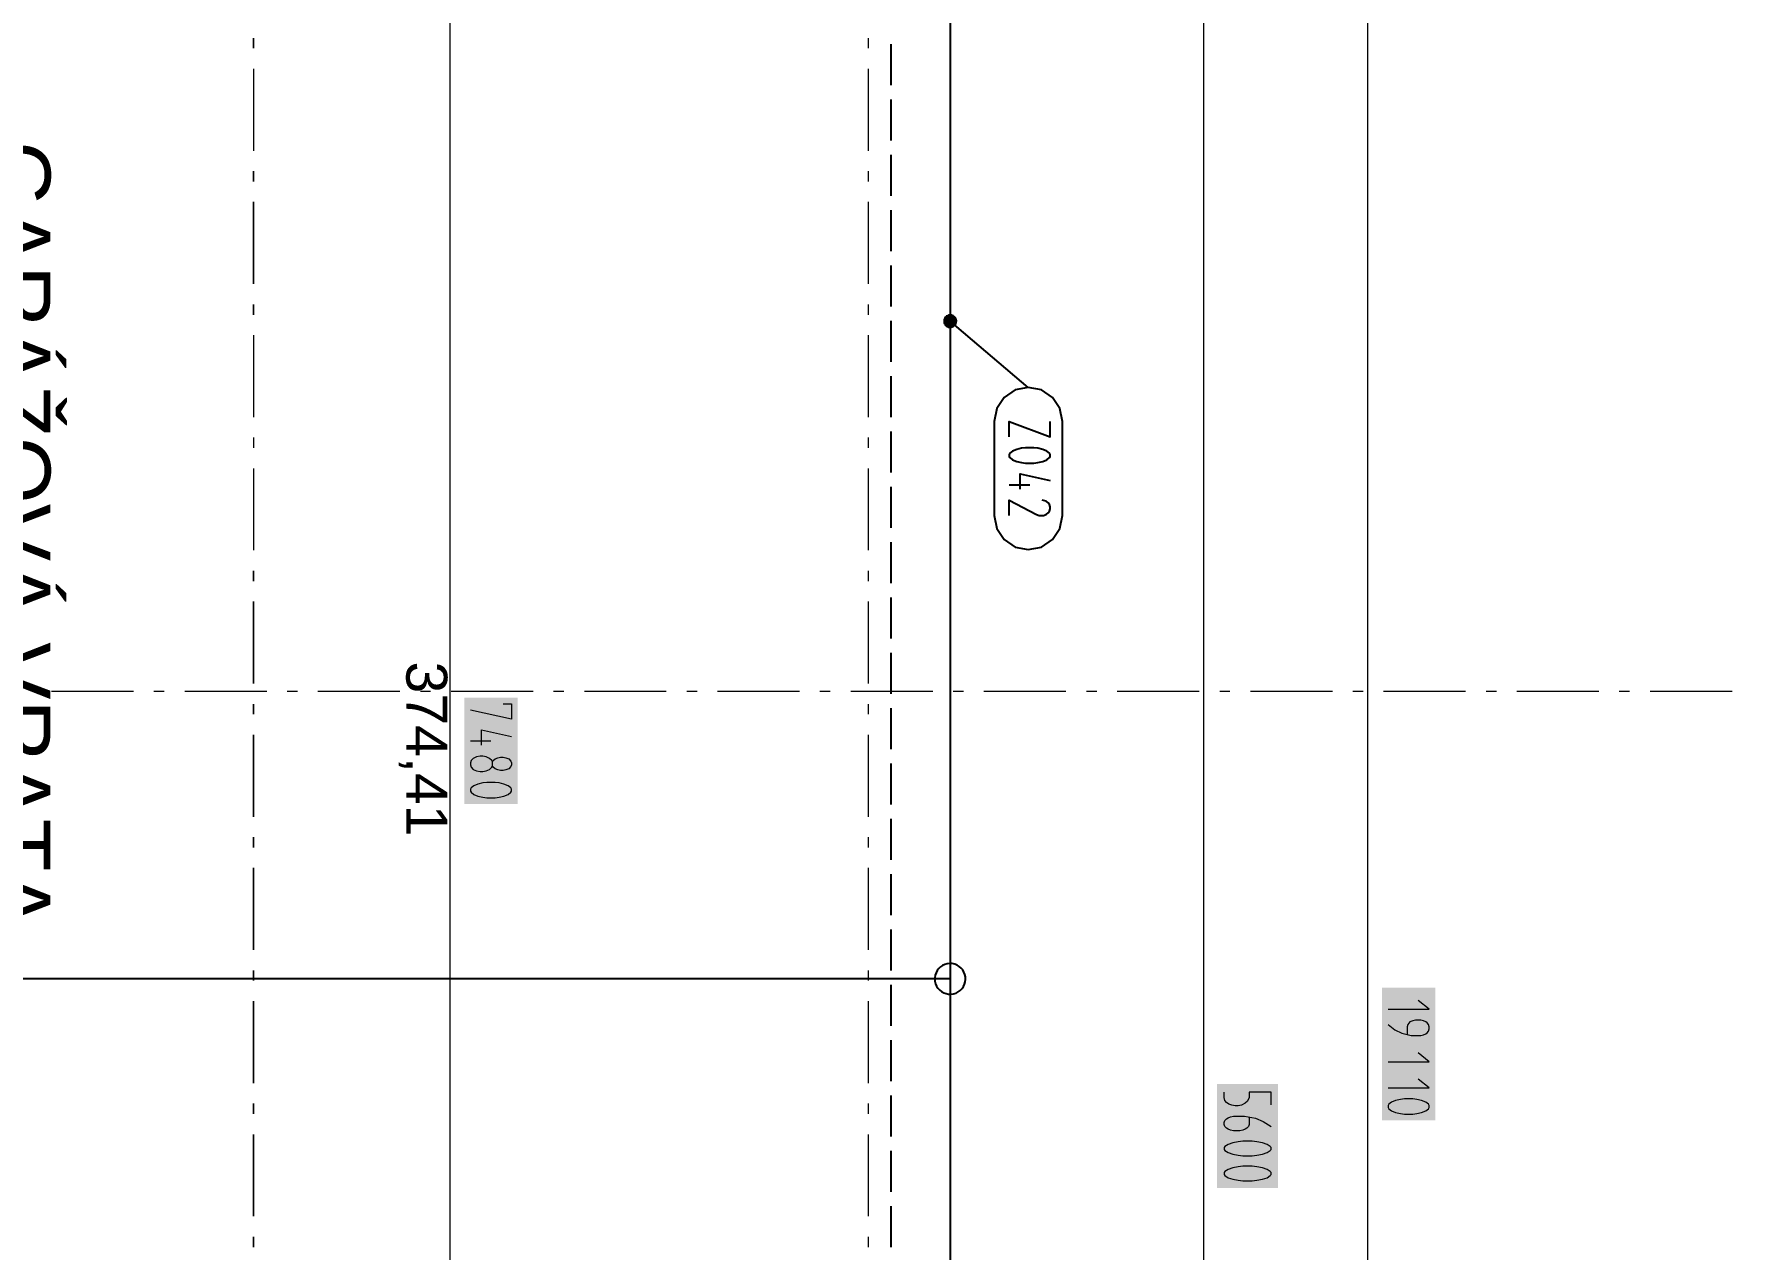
# Model space of a CAD drawing. Header units: millimetres. Extents: x 0 to 594, y 0 to 420.
# Drawn here: x 451.67 to 484.29, y 223.78 to 247.13 of the extents above; entities that cross this region are included whole.
import ezdxf

# ---------------------------------------------------------------- set-up
doc = ezdxf.new("R2010")
doc.units = ezdxf.units.MM
doc.header["$LTSCALE"] = 8
for name, color, linetype in [('PDF_Dokresleni pod rovinou rezu', 7, 'Continuous'), ('PDF_Koty delkove', 7, 'Continuous'), ('PDF_Osy hlavni', 7, 'Continuous'), ('PDF_Popis Zamecnicke vyrobky', 7, 'Continuous'), ('PDF_Rampy', 7, 'Continuous'), ('PDF_Text', 7, 'Continuous')]:
    doc.layers.add(name, color=color, linetype=linetype)
doc.styles.add('PDF Arial', font='arial.ttf')

msp = doc.modelspace()

# ---------------------------------------------------------------- linework, layer by layer
at = {"layer": 'PDF_Dokresleni pod rovinou rezu', "lineweight": 25}
for points in [[(468.13, 246.929), (468.13, 246.142)], [(468.13, 245.866), (468.13, 245.079)], [(468.13, 244.803), (468.13, 244.016)], [(468.13, 243.74), (468.13, 242.953)], [(468.13, 242.677), (468.13, 241.89)], [(468.13, 241.614), (468.13, 240.827)], [(468.13, 240.551), (468.13, 239.764)], [(468.13, 239.488), (468.13, 238.701)], [(468.13, 238.425), (468.13, 237.638)], [(468.13, 237.362), (468.13, 236.575)], [(468.13, 236.299), (468.13, 235.512)], [(468.13, 235.236), (468.13, 234.449)], [(468.13, 234.173), (468.13, 233.386)], [(468.13, 233.11), (468.13, 232.323)], [(468.13, 232.047), (468.13, 231.26)], [(468.13, 230.984), (468.13, 230.197)], [(468.13, 229.921), (468.13, 229.134)], [(468.13, 228.858), (468.13, 228.071)], [(468.13, 227.795), (468.13, 227.008)], [(468.13, 226.732), (468.13, 225.945)], [(468.13, 225.669), (468.13, 224.882)], [(468.13, 224.606), (468.13, 223.819)]]:
    msp.add_lwpolyline(points, dxfattribs=at)
at = {"layer": 'PDF_Koty delkove', "lineweight": 18}
for points in [[(459.663, 302.764), (459.663, 302.311), (459.663, 299.614), (459.663, 263.433), (459.663, 262.803), (459.663, 203.906), (459.663, 202.921), (459.663, 200.953), (459.663, 186.976), (459.663, 186.189), (459.663, 155.402), (459.663, 152.291), (459.663, 150.48)], [(477.29, 302.764), (477.29, 229.21), (477.29, 152.291), (477.29, 151.701)], [(474.14, 302.606), (474.14, 283.614), (474.14, 261.819), (474.14, 248), (474.14, 203.906), (474.14, 152.449)], [(460.687, 234.257), (460.844, 234.257), (460.844, 233.963), (460.057, 234.131)], [(460.267, 233.459), (460.267, 233.753), (460.844, 233.627)], [(460.057, 233.543), (460.45, 233.543)], [(460.477, 233.144), (460.49, 233.165), (460.53, 233.196), (460.582, 233.217), (460.634, 233.228), (460.687, 233.228), (460.739, 233.217), (460.792, 233.196), (460.831, 233.154), (460.844, 233.123), (460.844, 233.081), (460.831, 233.05), (460.792, 233.007), (460.739, 232.987), (460.687, 232.976), (460.634, 232.976), (460.582, 232.987), (460.53, 233.007), (460.49, 233.039), (460.477, 233.06)], [(460.608, 232.462), (460.7, 232.483), (460.779, 232.514), (460.831, 232.556), (460.844, 232.577), (460.844, 232.619), (460.831, 232.64), (460.779, 232.682), (460.7, 232.713), (460.608, 232.735), (460.53, 232.745), (460.372, 232.745), (460.294, 232.735), (460.201, 232.713), (460.123, 232.682), (460.07, 232.64), (460.057, 232.619), (460.057, 232.577), (460.07, 232.556), (460.123, 232.514), (460.201, 232.483), (460.294, 232.462), (460.372, 232.451)], [(460.372, 232.451), (460.53, 232.451), (460.608, 232.462)], [(477.683, 228.388), (478.471, 228.388), (478.261, 228.556)], [(477.683, 228.094), (477.815, 227.989), (477.946, 227.926), (478.13, 227.884), (478.314, 227.884), (478.366, 227.895), (478.406, 227.916), (478.432, 227.937), (478.458, 227.968), (478.471, 228.01), (478.471, 228.052), (478.458, 228.094), (478.432, 228.126), (478.406, 228.146), (478.366, 228.168), (478.314, 228.178), (478.209, 228.178), (478.157, 228.168), (478.104, 228.146), (478.065, 228.094), (478.051, 228.052), (478.051, 227.905)], [(477.683, 227.38), (478.471, 227.38), (478.261, 227.548)], [(477.683, 226.876), (478.471, 226.876), (478.261, 227.044)], [(475.435, 226.553), (475.435, 226.794), (475.015, 226.794), (475.015, 226.693), (474.985, 226.624), (474.94, 226.583), (474.865, 226.544), (474.805, 226.534), (474.745, 226.534), (474.684, 226.544), (474.625, 226.564), (474.58, 226.594), (474.549, 226.633), (474.534, 226.693), (474.534, 226.794)], [(477.999, 226.372), (478.157, 226.372), (478.235, 226.383), (478.327, 226.404), (478.406, 226.435), (478.458, 226.477), (478.471, 226.498), (478.471, 226.54), (478.458, 226.561), (478.406, 226.603), (478.327, 226.635), (478.235, 226.656), (478.157, 226.667), (477.999, 226.667), (477.92, 226.656), (477.828, 226.635), (477.75, 226.603), (477.697, 226.561), (477.683, 226.54), (477.683, 226.498), (477.697, 226.477), (477.75, 226.435), (477.828, 226.404), (477.92, 226.383), (477.999, 226.372)], [(474.655, 226.063), (474.61, 226.083), (474.58, 226.103), (474.549, 226.133), (474.534, 226.173), (474.534, 226.213), (474.549, 226.253), (474.58, 226.283), (474.61, 226.303), (474.655, 226.323), (474.715, 226.333), (474.925, 226.333), (475.135, 226.293), (475.286, 226.233), (475.435, 226.133)], [(475.015, 226.313), (475.015, 226.173), (475, 226.133), (474.97, 226.103), (474.94, 226.083), (474.895, 226.063), (474.835, 226.053), (474.715, 226.053), (474.655, 226.063)], [(475.076, 225.372), (474.895, 225.372), (474.805, 225.362), (474.7, 225.341), (474.61, 225.311), (474.549, 225.271), (474.534, 225.251), (474.534, 225.211), (474.549, 225.191), (474.61, 225.151), (474.7, 225.121), (474.805, 225.101), (474.895, 225.091)], [(474.895, 225.091), (475.076, 225.091), (475.165, 225.101), (475.27, 225.121), (475.361, 225.151), (475.421, 225.191), (475.435, 225.211), (475.435, 225.251), (475.421, 225.271), (475.361, 225.311), (475.27, 225.341), (475.165, 225.362), (475.076, 225.372)]]:
    msp.add_lwpolyline(points, dxfattribs=at)
for points in [[(460.241, 232.955), (460.294, 232.955), (460.359, 232.966), (460.424, 232.997), (460.464, 233.039), (460.477, 233.06), (460.477, 233.144), (460.464, 233.165), (460.424, 233.207), (460.359, 233.239), (460.294, 233.249), (460.241, 233.249), (460.175, 233.239), (460.109, 233.207), (460.07, 233.165), (460.057, 233.123), (460.057, 233.081), (460.07, 233.039), (460.109, 232.997), (460.175, 232.966)], [(474.895, 225.572), (475.076, 225.572), (475.165, 225.582), (475.27, 225.602), (475.361, 225.632), (475.421, 225.672), (475.435, 225.692), (475.435, 225.732), (475.421, 225.752), (475.361, 225.792), (475.27, 225.822), (475.165, 225.842), (475.076, 225.853), (474.895, 225.853), (474.805, 225.842), (474.7, 225.822), (474.61, 225.792), (474.549, 225.752), (474.534, 225.732), (474.534, 225.692), (474.549, 225.672), (474.61, 225.632), (474.7, 225.602), (474.805, 225.582)]]:
    msp.add_lwpolyline(points, close=True, dxfattribs=at)
at = {"layer": 'PDF_Koty delkove', "color": 7, "lineweight": 18, "true_color": 0xffffff, "transparency": 33554559}
for points in [[(459.938, 234.375), (459.938, 232.333), (460.962, 234.375), (460.962, 232.333)], [(477.565, 228.801), (477.565, 226.255), (478.589, 228.801), (478.589, 226.255)], [(474.399, 226.949), (474.399, 224.956), (475.571, 226.949), (475.571, 224.956)]]:
    msp.add_solid(points, dxfattribs=at)
at = {"layer": 'PDF_Osy hlavni', "lineweight": 18}
for points in [[(455.886, 246.851), (455.886, 247.047), (455.886, 246.851)], [(467.697, 247.047), (467.697, 246.851)], [(455.886, 246.457), (455.886, 244.882)], [(455.886, 246.457), (455.886, 244.882)], [(467.697, 246.457), (467.697, 244.882)], [(455.886, 244.488), (455.886, 244.291), (455.886, 244.488)], [(467.697, 244.488), (467.697, 244.291)], [(455.886, 243.898), (455.886, 242.323), (455.886, 243.898)], [(467.697, 243.898), (467.697, 242.323)], [(455.886, 241.929), (455.886, 241.732), (455.886, 241.929)], [(467.697, 241.929), (467.697, 241.732)], [(455.886, 241.339), (455.886, 239.764)], [(455.886, 241.339), (455.886, 239.764)], [(467.697, 241.339), (467.697, 239.764)], [(455.886, 239.37), (455.886, 239.173)], [(455.886, 239.37), (455.886, 239.173)], [(467.697, 239.37), (467.697, 239.173)], [(455.886, 238.78), (455.886, 237.205)], [(455.886, 238.78), (455.886, 237.205)], [(467.697, 238.78), (467.697, 237.205)], [(455.886, 236.614), (455.886, 236.811), (455.886, 236.614)], [(467.697, 236.811), (467.697, 236.614)], [(455.886, 234.646), (455.886, 236.221), (455.886, 234.646)], [(467.697, 236.221), (467.697, 234.646)], [(452.008, 234.496), (453.582, 234.496)], [(453.976, 234.496), (454.173, 234.496)], [(454.567, 234.496), (456.142, 234.496)], [(455.886, 234.055), (455.886, 234.252), (455.886, 234.055)], [(456.535, 234.496), (456.732, 234.496)], [(457.126, 234.496), (458.701, 234.496)], [(459.094, 234.496), (459.291, 234.496)], [(459.685, 234.496), (461.26, 234.496)], [(461.653, 234.496), (461.85, 234.496)], [(462.244, 234.496), (463.819, 234.496)], [(464.212, 234.496), (464.409, 234.496)], [(464.803, 234.496), (466.378, 234.496)], [(466.771, 234.496), (466.968, 234.496)], [(467.362, 234.496), (468.937, 234.496)], [(467.697, 234.252), (467.697, 234.055)], [(469.33, 234.496), (469.527, 234.496)], [(469.921, 234.496), (471.496, 234.496)], [(471.89, 234.496), (472.086, 234.496)], [(472.48, 234.496), (474.055, 234.496)], [(474.449, 234.496), (474.645, 234.496)], [(475.039, 234.496), (476.614, 234.496)], [(477.008, 234.496), (477.204, 234.496)], [(477.598, 234.496), (479.173, 234.496)], [(479.567, 234.496), (479.764, 234.496)], [(480.157, 234.496), (481.732, 234.496)], [(482.126, 234.496), (482.323, 234.496)], [(482.716, 234.496), (484.291, 234.496)], [(455.886, 232.087), (455.886, 233.662), (455.886, 232.087)], [(467.697, 233.662), (467.697, 232.087)], [(455.886, 231.496), (455.886, 231.693), (455.886, 231.496)], [(467.697, 231.693), (467.697, 231.496)], [(455.886, 231.103), (455.886, 229.528), (455.886, 231.103)], [(467.697, 231.103), (467.697, 229.528)], [(455.886, 229.134), (455.886, 228.937), (455.886, 229.134)], [(467.697, 229.134), (467.697, 228.937)], [(455.886, 226.969), (455.886, 228.543), (455.886, 226.969)], [(467.697, 228.543), (467.697, 226.969)], [(455.886, 226.378), (455.886, 226.575), (455.886, 226.378)], [(467.697, 226.575), (467.697, 226.378)], [(455.886, 224.41), (455.886, 225.984), (455.886, 224.41)], [(467.697, 225.984), (467.697, 224.41)], [(455.886, 223.819), (455.886, 224.016), (455.886, 223.819)], [(467.697, 224.016), (467.697, 223.819)]]:
    msp.add_lwpolyline(points, dxfattribs=at)
at = {"layer": 'PDF_Popis Zamecnicke vyrobky', "lineweight": 25}
for points in [[(469.182, 241.684), (469.17, 241.668), (469.162, 241.651), (469.156, 241.633), (469.154, 241.614), (469.154, 241.594), (469.158, 241.575), (469.165, 241.557), (469.175, 241.541), (469.187, 241.526), (469.201, 241.513), (469.218, 241.503), (469.235, 241.495), (469.254, 241.491), (469.273, 241.49), (469.293, 241.492), (469.311, 241.496), (469.329, 241.504), (469.345, 241.515), (469.359, 241.528), (469.371, 241.543), (469.38, 241.56), (469.386, 241.578), (469.389, 241.597), (469.39, 241.617), (469.386, 241.636), (469.38, 241.654), (469.371, 241.671), (469.36, 241.687), (469.346, 241.7), (469.33, 241.711), (469.312, 241.719), (469.294, 241.724), (469.275, 241.726), (469.255, 241.725), (469.237, 241.721), (469.219, 241.713), (469.202, 241.703), (469.188, 241.691)], [(470.117, 237.874), (470.167, 237.623), (470.309, 237.41), (470.522, 237.268), (470.773, 237.218), (471.024, 237.268), (471.237, 237.41), (471.379, 237.623), (471.429, 237.874), (471.429, 239.68), (471.379, 239.931), (471.237, 240.144), (471.024, 240.286), (470.773, 240.336), (470.522, 240.286), (470.309, 240.144), (470.167, 239.931), (470.117, 239.68)], [(470.721, 238.882), (470.879, 238.882), (470.957, 238.893), (471.049, 238.913), (471.128, 238.945), (471.18, 238.986), (471.193, 239.008), (471.193, 239.049), (471.18, 239.071), (471.128, 239.112), (471.049, 239.144), (470.957, 239.165), (470.879, 239.176), (470.721, 239.176), (470.643, 239.165), (470.551, 239.144), (470.472, 239.112), (470.419, 239.071), (470.406, 239.049), (470.406, 239.008), (470.419, 238.986), (470.472, 238.945), (470.551, 238.913), (470.643, 238.893)]]:
    msp.add_lwpolyline(points, close=True, dxfattribs=at)
for points in [[(469.182, 241.684), (469.182, 241.684)], [(469.195, 241.518), (469.195, 241.518)], [(470.773, 240.336), (469.272, 241.608)], [(469.348, 241.698), (469.348, 241.698)], [(469.362, 241.531), (469.362, 241.531)], [(470.406, 239.386), (470.406, 239.68), (471.193, 239.386), (471.193, 239.68)], [(470.406, 238.462), (470.799, 238.462)], [(470.616, 238.378), (470.616, 238.672), (471.193, 238.545)], [(470.406, 237.874), (470.406, 238.168), (470.931, 237.895), (470.984, 237.874), (471.062, 237.874), (471.114, 237.895), (471.154, 237.926), (471.18, 237.958), (471.193, 238), (471.193, 238.042), (471.18, 238.084), (471.154, 238.115), (471.114, 238.147), (471.036, 238.168)]]:
    msp.add_lwpolyline(points, dxfattribs=at)
at = {"layer": 'PDF_Popis Zamecnicke vyrobky', "lineweight": 25, "transparency": 33554559}
for points in [[(469.161, 241.568), (469.232, 241.719), (469.156, 241.628)], [(469.156, 241.628), (469.232, 241.719), (469.182, 241.684)], [(469.195, 241.518), (469.292, 241.723), (469.161, 241.568)], [(469.161, 241.568), (469.292, 241.723), (469.232, 241.719)], [(469.195, 241.518), (469.348, 241.698), (469.292, 241.723)], [(469.251, 241.492), (469.348, 241.698), (469.195, 241.518)], [(469.251, 241.492), (469.382, 241.647), (469.348, 241.698)], [(469.311, 241.497), (469.382, 241.647), (469.251, 241.492)], [(469.311, 241.497), (469.387, 241.587), (469.382, 241.647)], [(469.387, 241.587), (469.311, 241.497), (469.362, 241.531)]]:
    msp.add_solid(points, dxfattribs=at)
at = {"layer": 'PDF_Rampy', "lineweight": 25}
for points in [[(469.272, 261.661), (469.272, 203.906)], [(469.272, 229.267), (469.272, 229.267)], [(469.272, 228.972), (447.629, 228.972)], [(468.976, 228.972), (468.976, 228.972)], [(469.272, 228.677), (469.272, 228.677)], [(469.567, 228.972), (469.567, 228.972)]]:
    msp.add_lwpolyline(points, dxfattribs=at)
msp.add_lwpolyline([(468.976, 228.972), (468.98, 228.924), (468.992, 228.877), (469.011, 228.833), (469.037, 228.792), (469.07, 228.757), (469.107, 228.727), (469.149, 228.703), (469.195, 228.687), (469.242, 228.678), (469.29, 228.677), (469.338, 228.684), (469.384, 228.699), (469.427, 228.721), (469.466, 228.749), (469.499, 228.784), (469.527, 228.823), (469.548, 228.867), (469.561, 228.913), (469.567, 228.961), (469.565, 229.009), (469.555, 229.056), (469.537, 229.101), (469.513, 229.142), (469.482, 229.179), (469.445, 229.211), (469.404, 229.236), (469.36, 229.254), (469.313, 229.264), (469.264, 229.267), (469.217, 229.262), (469.17, 229.249), (469.126, 229.229), (469.087, 229.202), (469.052, 229.169), (469.023, 229.13), (469, 229.088), (468.985, 229.042), (468.977, 228.994)], close=True, dxfattribs=at)

# ---------------------------------------------------------------- texts
at = {"layer": 'PDF_Text', "attachment_point": 4, "rotation": 270, "style": 'PDF Arial'}
for s, insert, char_height in [('GARÁŽOVÁ VRATA', (451.388, 245.067), 1.1813), ('374,41', (459.144, 235.069), 0.7875)]:
    msp.add_mtext(s, dxfattribs=dict(at, insert=insert, char_height=char_height))

doc.saveas('drawing.dxf')
